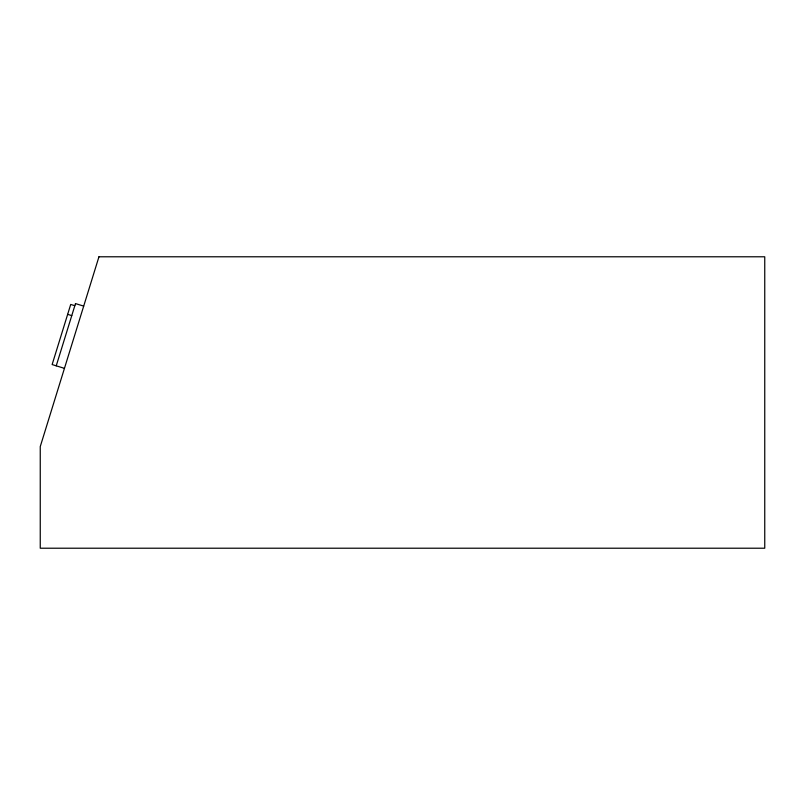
<?xml version="1.0" encoding="UTF-8"?>
<svg xmlns="http://www.w3.org/2000/svg" width="805" height="805" viewBox="0 0 805 805"><rect width="100%" height="100%" fill="white"/><g stroke="black" fill="none" stroke-linecap="round" stroke-linejoin="round"><path stroke-width="1.21" d="M56.229 365.832L75.489 303.576M75.479 303.586L83.7 306.111M74.825 305.709L70.719 304.441L52.134 364.554L64.45 368.358M67.66 314.353L71.766 315.62M98.955 256.785L40.25 446.594L40.25 548.215L764.75 548.215L764.75 256.785L98.955 256.785"/></g></svg>
